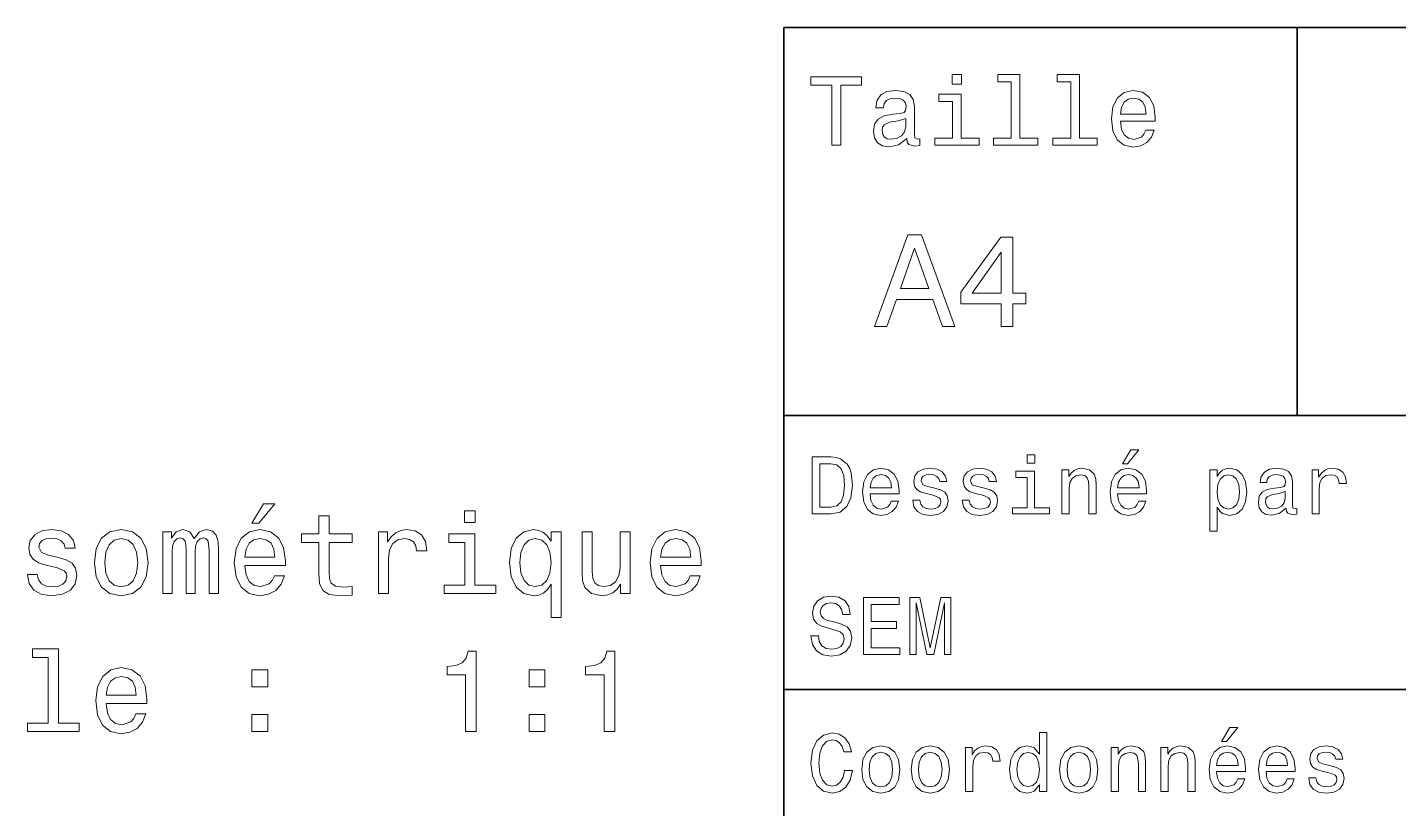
# Model space of a CAD drawing. Extents: x 0 to 297, y 0 to 210.
# Drawn here: x 63.9 to 123.9, y 35.8 to 70 of the extents above; entities that cross this region are included whole.
import ezdxf

# ---------------------------------------------------------------- set-up
doc = ezdxf.new("R2010")
doc.units = 0

msp = doc.modelspace()

# ---------------------------------------------------------------- linework, layer by layer
at = {"color": 7, "lineweight": 35}
for p, q in [((97, 10), (97, 70)), ((97, 70), (287, 70)), ((97, 53), (162, 53)), ((97, 41), (162, 41))]:
    msp.add_line(p, q, dxfattribs=at)
at = {"color": 7, "lineweight": 35, "ltscale": 0.425}
msp.add_line((119.5, 53), (119.5, 70), dxfattribs=at)
at = {"color": 7, "lineweight": 13}
for points in [[(104.786743, 67.940918), (104.384727, 67.940918), (104.384727, 67.508644), (104.786743, 67.508644)], [(106.969742, 67.621033), (106.969742, 65.157059), (106.187317, 65.157059), (106.187317, 64.837173), (108.128242, 64.837173), (108.128242, 65.157059), (107.350143, 65.157059), (107.350143, 67.940918), (106.373199, 67.940918), (106.373199, 67.621033)], [(109.572044, 67.621033), (109.572044, 65.157059), (108.789627, 65.157059), (108.789627, 64.837173), (110.730545, 64.837173), (110.730545, 65.157059), (109.952454, 65.157059), (109.952454, 67.940918), (108.975502, 67.940918), (108.975502, 67.621033)], [(99.102303, 64.837173), (99.5, 64.837173), (99.5, 67.47406), (100.407784, 67.47406), (100.407784, 67.837173), (98.190201, 67.837173), (98.190201, 67.47406), (99.102303, 67.47406)], [(102.387611, 65.139771), (102.387611, 65.126801), (102.409225, 64.979828), (102.47406, 64.876076), (102.746399, 64.793945), (102.958214, 64.828529), (102.958214, 65.122475), (102.867432, 65.109505), (102.746399, 65.165703), (102.724785, 65.338615), (102.724785, 66.540344), (102.672913, 66.84726), (102.521614, 67.0634), (102.257927, 67.193085), (101.886169, 67.240631), (101.523056, 67.188759), (101.255043, 67.041786), (101.086456, 66.812675), (101.030258, 66.510086), (101.030258, 66.484146), (101.371758, 66.484146), (101.402016, 66.665703), (101.497116, 66.795387), (101.65274, 66.873199), (101.873199, 66.903458), (102.085014, 66.881844), (102.236313, 66.817001), (102.327087, 66.704605), (102.357346, 66.548988), (102.340057, 66.367432), (102.270897, 66.276657), (102.097984, 66.233429), (101.773773, 66.198845), (101.402016, 66.121033), (101.138329, 65.982704), (100.982712, 65.766571), (100.935158, 65.446686), (100.978386, 65.161385), (101.112389, 64.949562), (101.328529, 64.815559), (101.626801, 64.768013), (102.028816, 64.858788)], [(104.773773, 65.157059), (104.773773, 67.080688), (103.796829, 67.080688), (103.796829, 66.756485), (104.393372, 66.756485), (104.393372, 65.157059), (103.615273, 65.157059), (103.615273, 64.837173), (105.560516, 64.837173), (105.560516, 65.157059)], [(111.750717, 65.887604), (113.272339, 65.887604), (113.276657, 66.064842), (113.207497, 66.561958), (113.017288, 66.933716), (112.714699, 67.158501), (112.312683, 67.240631), (111.919312, 67.154175), (111.616714, 66.912102), (111.422188, 66.51873), (111.353027, 66), (111.41787, 65.4683), (111.612396, 65.079247), (111.91066, 64.837173), (112.299713, 64.755043), (112.636887, 64.811234), (112.913544, 64.958214), (113.116714, 65.191643), (113.233429, 65.502876), (112.857346, 65.502876), (112.779541, 65.329971), (112.667145, 65.200287), (112.34726, 65.096542), (112.100868, 65.144089), (111.914986, 65.295387), (111.793945, 65.541786), (111.750717, 65.874634)], [(111.750717, 66.207489), (111.798271, 66.50576), (111.914986, 66.726219), (112.092216, 66.860229), (112.325653, 66.907776), (112.554756, 66.860229), (112.731987, 66.726219), (112.840057, 66.50576), (112.878967, 66.207489)], [(102.344383, 65.649857), (102.292511, 65.425072), (102.154182, 65.252159), (101.946686, 65.139771), (101.691643, 65.100861), (101.527374, 65.122475), (101.41066, 65.191643), (101.337173, 65.312675), (101.315559, 65.481262), (101.332855, 65.632561), (101.402016, 65.740631), (101.678673, 65.861671), (102.028816, 65.913544), (102.344383, 66.017288)], [(100.982712, 56.9049), (101.51297, 56.9049), (101.933716, 58.080692), (103.530258, 58.080692), (103.951012, 56.9049), (104.492798, 56.9049), (103.028816, 60.910664), (102.440926, 60.910664)], [(106.521614, 56.9049), (107.040344, 56.9049), (107.040344, 57.896255), (107.610954, 57.896255), (107.610954, 58.357349), (107.040344, 58.357349), (107.040344, 60.818443), (106.515854, 60.818443), (104.763687, 58.403458), (104.763687, 57.896255), (106.521614, 57.896255)], [(102.118156, 58.570606), (102.734871, 60.334293), (103.351585, 58.570606)], [(105.247841, 58.357349), (106.521614, 60.149857), (106.521614, 58.357349)], [(99.080688, 51.190563), (98.248558, 51.190563), (98.248558, 48.690563), (99.080688, 48.690563), (99.473343, 48.769814), (99.765129, 49.011169), (99.945244, 49.40382), (100.010086, 49.940563), (99.952446, 50.488113), (99.880402, 50.70425), (99.779541, 50.877163), (99.487755, 51.111313), (99.296829, 51.168949)], [(107.992798, 51.27702), (107.657784, 51.27702), (107.657784, 50.916786), (107.992798, 50.916786)], [(111.84726, 50.88797), (112.059799, 50.88797), (112.560516, 51.500362), (112.207489, 51.500362)], [(99.055473, 50.891571), (99.329254, 50.837536), (99.516571, 50.671829), (99.628242, 50.376442), (99.664268, 49.940563), (99.624641, 49.519093), (99.51297, 49.223705), (99.322044, 49.047192), (99.055473, 48.989555), (98.583572, 48.989555), (98.583572, 50.891571)], [(100.784584, 49.565922), (102.052597, 49.565922), (102.056198, 49.713619), (101.998558, 50.127884), (101.840057, 50.437683), (101.587898, 50.625), (101.252884, 50.693443), (100.925072, 50.621399), (100.672913, 50.41967), (100.510803, 50.091862), (100.453171, 49.659584), (100.507202, 49.216499), (100.669312, 48.892292), (100.91787, 48.690563), (101.242073, 48.62212), (101.523056, 48.668949), (101.753601, 48.791428), (101.922913, 48.98595), (102.020172, 49.245319), (101.706772, 49.245319), (101.64193, 49.101227), (101.548271, 48.993156), (101.2817, 48.9067), (101.07637, 48.946327), (100.921471, 49.072407), (100.820602, 49.27774), (100.784584, 49.555115)], [(103.623199, 49.818085), (103.317001, 49.890129), (103.090057, 49.972984), (103.014412, 50.142292), (103.036026, 50.261169), (103.111671, 50.347622), (103.234146, 50.401657), (103.41066, 50.423271), (103.579971, 50.401657), (103.713257, 50.336815), (103.799713, 50.239555), (103.835732, 50.109871), (104.145531, 50.109871), (104.145531, 50.117077), (104.091499, 50.351227), (103.943802, 50.534943), (103.713257, 50.650219), (103.41066, 50.693443), (103.104469, 50.650219), (102.881126, 50.531342), (102.740631, 50.354828), (102.697403, 50.131485), (102.729828, 49.915348), (102.830688, 49.76405), (102.996399, 49.655983), (103.237755, 49.580334), (103.590775, 49.493877), (103.806915, 49.40382), (103.864555, 49.331772), (103.886169, 49.223705), (103.853745, 49.09042), (103.767288, 48.989555), (103.626801, 48.924713), (103.439484, 48.903099), (103.241356, 48.924713), (103.09726, 49.000362), (103, 49.122841), (102.960373, 49.292149), (102.654175, 49.292149), (102.704613, 49.003963), (102.852303, 48.795029), (103.086456, 48.668949), (103.41066, 48.62212), (103.749283, 48.668949), (103.997841, 48.795029), (104.149139, 48.996758), (104.203171, 49.259727), (104.163544, 49.486671), (104.051872, 49.641571), (103.868156, 49.742435)], [(105.791786, 49.818085), (105.485588, 49.890129), (105.258644, 49.972984), (105.182999, 50.142292), (105.204613, 50.261169), (105.280258, 50.347622), (105.40274, 50.401657), (105.579254, 50.423271), (105.748558, 50.401657), (105.881844, 50.336815), (105.9683, 50.239555), (106.004326, 50.109871), (106.314117, 50.109871), (106.314117, 50.117077), (106.260086, 50.351227), (106.112396, 50.534943), (105.881844, 50.650219), (105.579254, 50.693443), (105.273056, 50.650219), (105.049713, 50.531342), (104.909225, 50.354828), (104.865997, 50.131485), (104.898415, 49.915348), (104.999283, 49.76405), (105.164986, 49.655983), (105.406342, 49.580334), (105.759369, 49.493877), (105.975502, 49.40382), (106.033142, 49.331772), (106.054756, 49.223705), (106.022339, 49.09042), (105.935883, 48.989555), (105.795387, 48.924713), (105.60807, 48.903099), (105.409943, 48.924713), (105.265854, 49.000362), (105.168587, 49.122841), (105.12896, 49.292149), (104.822769, 49.292149), (104.873199, 49.003963), (105.020897, 48.795029), (105.255043, 48.668949), (105.579254, 48.62212), (105.91787, 48.668949), (106.166428, 48.795029), (106.317726, 48.996758), (106.371758, 49.259727), (106.33213, 49.486671), (106.220459, 49.641571), (106.036743, 49.742435)], [(107.981987, 48.957134), (107.981987, 50.560158), (107.16787, 50.560158), (107.16787, 50.289986), (107.664986, 50.289986), (107.664986, 48.957134), (107.016571, 48.957134), (107.016571, 48.690563), (108.637611, 48.690563), (108.637611, 48.957134)], [(109.181557, 48.690563), (109.498558, 48.690563), (109.498558, 49.807278), (109.530983, 50.063042), (109.635445, 50.250362), (109.797546, 50.365635), (110.013687, 50.408863), (110.1866, 50.372841), (110.29467, 50.275578), (110.348701, 50.113472), (110.366714, 49.897335), (110.366714, 48.690563), (110.683716, 48.690563), (110.683716, 49.962177), (110.669312, 50.217941), (110.604469, 50.430477), (110.39193, 50.625), (110.060516, 50.693443), (109.876801, 50.668228), (109.721901, 50.599785), (109.588615, 50.484512), (109.484146, 50.329613), (109.484146, 50.625), (109.181557, 50.625)], [(111.627518, 49.565922), (112.895531, 49.565922), (112.899132, 49.713619), (112.841499, 50.127884), (112.682999, 50.437683), (112.430832, 50.625), (112.095825, 50.693443), (111.768013, 50.621399), (111.515854, 50.41967), (111.353745, 50.091862), (111.296112, 49.659584), (111.350143, 49.216499), (111.512245, 48.892292), (111.760803, 48.690563), (112.085014, 48.62212), (112.365997, 48.668949), (112.596542, 48.791428), (112.765854, 48.98595), (112.863113, 49.245319), (112.549713, 49.245319), (112.484871, 49.101227), (112.391212, 48.993156), (112.124641, 48.9067), (111.919312, 48.946327), (111.764412, 49.072407), (111.663544, 49.27774), (111.627518, 49.555115)], [(115.986313, 50.326012), (115.986313, 50.625), (115.669312, 50.625), (115.669312, 47.941284), (115.986313, 47.941284), (115.986313, 48.98595), (116.097984, 48.816643), (116.22406, 48.704971), (116.541069, 48.62212), (116.843658, 48.690563), (117.081413, 48.895893), (117.236313, 49.2201), (117.293945, 49.659584), (117.236313, 50.095463), (117.081413, 50.41967), (116.843658, 50.621399), (116.541069, 50.693443), (116.368156, 50.671829), (116.220459, 50.603386), (116.094383, 50.488113)], [(119.005043, 48.942726), (119.005043, 48.931919), (119.023056, 48.809441), (119.077087, 48.722984), (119.304031, 48.654541), (119.480545, 48.683357), (119.480545, 48.928314), (119.4049, 48.917507), (119.304031, 48.96434), (119.286026, 49.108429), (119.286026, 50.109871), (119.242798, 50.365635), (119.116714, 50.54575), (118.896973, 50.65382), (118.587173, 50.693443), (118.284584, 50.650219), (118.061241, 50.52774), (117.920746, 50.336815), (117.873917, 50.084656), (117.873917, 50.063042), (118.158501, 50.063042), (118.183716, 50.21434), (118.26297, 50.322407), (118.392654, 50.387249), (118.57637, 50.412464), (118.752884, 50.394455), (118.878967, 50.34042), (118.954613, 50.246758), (118.979828, 50.117077), (118.965416, 49.965778), (118.907784, 49.890129), (118.763687, 49.854107), (118.493515, 49.825291), (118.183716, 49.760448), (117.963974, 49.645176), (117.834297, 49.465057), (117.79467, 49.19849), (117.830688, 48.960735), (117.942368, 48.784222), (118.122482, 48.67255), (118.37104, 48.632927), (118.706055, 48.708576)], [(120.143372, 48.690563), (120.460373, 48.690563), (120.460373, 49.796471), (120.492798, 50.063042), (120.590057, 50.253963), (120.748558, 50.369236), (120.961098, 50.408863), (121.119598, 50.383648), (121.238472, 50.3116), (121.310516, 50.189121), (121.335739, 50.023415), (121.656342, 50.023415), (121.613113, 50.315205), (121.49424, 50.524136), (121.296112, 50.650219), (121.02594, 50.693443), (120.842224, 50.664627), (120.683716, 50.592579), (120.543228, 50.4701), (120.431557, 50.304398), (120.431557, 50.625), (120.143372, 50.625)], [(100.784584, 49.832493), (100.824211, 50.081055), (100.921471, 50.264771), (101.069168, 50.376442), (101.263687, 50.416069), (101.454613, 50.376442), (101.602303, 50.264771), (101.69236, 50.081055), (101.724785, 49.832493)], [(111.627518, 49.832493), (111.667145, 50.081055), (111.764412, 50.264771), (111.912102, 50.376442), (112.106628, 50.416069), (112.297546, 50.376442), (112.445244, 50.264771), (112.535301, 50.081055), (112.567726, 49.832493)], [(116.48703, 48.9067), (116.274498, 48.953533), (116.119598, 49.097622), (116.022339, 49.331772), (115.989914, 49.659584), (116.022339, 49.983791), (116.119598, 50.217941), (116.274498, 50.358429), (116.48703, 50.408863), (116.681557, 50.358429), (116.836456, 50.21434), (116.933716, 49.98019), (116.969742, 49.659584), (116.933716, 49.335377), (116.836456, 49.097622), (116.681557, 48.953533)], [(118.969025, 49.367798), (118.925797, 49.180477), (118.810516, 49.036385), (118.637611, 48.942726), (118.425072, 48.910305), (118.288185, 48.928314), (118.190926, 48.98595), (118.129684, 49.086815), (118.111671, 49.227306), (118.126083, 49.353386), (118.183716, 49.443443), (118.414268, 49.544312), (118.706055, 49.587536), (118.969025, 49.673992)], [(73.698814, 48.280472), (73.996368, 48.280472), (74.697372, 49.137817), (74.20314, 49.137817)], [(83.482674, 48.825138), (83.013657, 48.825138), (83.013657, 48.320816), (83.482674, 48.320816)], [(76.633972, 47.443295), (76.633972, 46.086666), (76.66423, 45.647907), (76.805443, 45.34531), (77.08786, 45.1688), (77.566971, 45.10828), (78.091461, 45.133495), (78.091461, 45.516781), (77.708176, 45.486523), (77.360199, 45.526867), (77.173599, 45.65295), (77.092903, 45.864765), (77.077774, 46.162315), (77.077774, 47.443295), (78.091461, 47.443295), (78.091461, 47.821537), (77.077774, 47.821537), (77.077774, 48.613323), (76.633972, 48.613323), (76.633972, 47.821537), (75.867401, 47.821537), (75.867401, 47.443295)], [(65.221146, 46.782631), (64.792473, 46.883495), (64.474747, 46.999489), (64.368843, 47.236523), (64.399101, 47.40295), (64.505013, 47.523987), (64.676483, 47.599636), (64.923599, 47.629894), (65.160629, 47.599636), (65.347229, 47.508858), (65.468269, 47.372688), (65.5187, 47.191132), (65.952415, 47.191132), (65.952415, 47.201221), (65.87677, 47.52903), (65.669998, 47.786236), (65.347229, 47.947617), (64.923599, 48.008137), (64.494926, 47.947617), (64.182243, 47.781189), (63.985558, 47.534073), (63.925041, 47.221394), (63.970428, 46.9188), (64.111641, 46.706982), (64.343628, 46.555687), (64.681519, 46.44978), (65.175758, 46.328743), (65.478355, 46.20266), (65.559044, 46.101795), (65.589302, 45.9505), (65.543915, 45.763901), (65.422882, 45.622688), (65.226196, 45.53191), (64.963943, 45.501652), (64.686569, 45.53191), (64.484833, 45.637817), (64.348671, 45.809288), (64.293198, 46.046322), (63.864521, 46.046322), (63.935127, 45.642864), (64.141899, 45.350357), (64.469711, 45.173843), (64.923599, 45.10828), (65.397659, 45.173843), (65.745644, 45.350357), (65.957458, 45.632774), (66.033112, 46.000931), (65.977631, 46.318653), (65.821289, 46.535515), (65.564087, 46.676723)], [(66.799683, 46.555687), (66.880371, 45.940414), (67.112358, 45.486523), (67.480515, 45.204102), (67.974747, 45.10828), (68.463943, 45.204102), (68.8321, 45.48148), (69.064087, 45.935371), (69.149826, 46.555687), (69.064087, 47.170959), (68.8321, 47.629894), (68.463943, 47.907272), (67.974747, 48.008137), (67.480515, 47.907272), (67.112358, 47.624851), (66.880371, 47.170959)], [(67.253571, 46.56073), (67.298958, 47.014622), (67.44017, 47.34243), (67.667114, 47.544159), (67.974747, 47.614765), (68.277344, 47.544159), (68.504288, 47.347473), (68.6455, 47.014622), (68.69593, 46.56073), (68.6455, 46.101795), (68.504288, 45.768944), (68.277344, 45.567215), (67.974747, 45.501652), (67.667114, 45.567215), (67.44017, 45.768944), (67.298958, 46.101795)], [(69.790314, 45.204102), (70.198814, 45.204102), (70.198814, 47.014622), (70.22403, 47.286953), (70.299683, 47.483639), (70.415672, 47.599636), (70.566971, 47.645023), (70.688011, 47.604679), (70.7687, 47.503815), (70.809044, 47.332344), (70.824173, 47.1054), (70.824173, 45.204102), (71.207458, 45.204102), (71.207458, 47.014622), (71.232681, 47.28191), (71.308327, 47.478596), (71.429367, 47.599636), (71.580658, 47.645023), (71.701698, 47.604679), (71.782387, 47.503815), (71.832825, 47.1054), (71.832825, 45.204102), (72.241325, 45.204102), (72.241325, 47.075138), (72.21611, 47.463467), (72.135414, 47.761017), (71.97403, 47.942574), (71.711784, 48.008137), (71.404144, 47.907272), (71.167114, 47.614765), (70.980515, 47.902229), (70.667831, 48.008137), (70.380371, 47.907272), (70.183685, 47.624851), (70.183685, 47.912315), (69.790314, 47.912315)], [(73.391174, 46.429607), (75.166397, 46.429607), (75.171432, 46.636379), (75.090744, 47.216351), (74.868843, 47.650066), (74.515816, 47.912315), (74.046799, 48.008137), (73.58786, 47.907272), (73.23484, 47.624851), (73.007889, 47.165916), (72.9272, 46.56073), (73.002853, 45.940414), (73.229797, 45.486523), (73.577774, 45.204102), (74.03167, 45.10828), (74.425041, 45.173843), (74.747803, 45.34531), (74.98484, 45.617645), (75.121002, 45.980759), (74.682243, 45.980759), (74.591461, 45.77903), (74.460342, 45.627731), (74.087143, 45.506695), (73.799683, 45.562172), (73.582825, 45.738686), (73.441612, 46.026146), (73.391174, 46.414474)], [(73.391174, 46.802803), (73.446655, 47.150787), (73.582825, 47.407993), (73.789597, 47.564331), (74.061928, 47.619808), (74.329216, 47.564331), (74.535988, 47.407993), (74.662071, 47.150787), (74.707458, 46.802803)], [(79.241318, 45.204102), (79.68512, 45.204102), (79.68512, 46.752373), (79.730515, 47.125572), (79.866684, 47.39286), (80.088585, 47.554245), (80.386131, 47.609722), (80.608032, 47.574417), (80.77446, 47.473553), (80.87532, 47.302086), (80.910629, 47.070095), (81.359474, 47.070095), (81.298958, 47.478596), (81.13253, 47.771103), (80.855148, 47.947617), (80.476913, 48.008137), (80.219704, 47.967789), (79.997803, 47.866924), (79.801117, 47.695457), (79.644775, 47.463467), (79.644775, 47.912315), (79.241318, 47.912315)], [(83.467545, 45.577301), (83.467545, 47.821537), (82.327774, 47.821537), (82.327774, 47.443295), (83.023743, 47.443295), (83.023743, 45.577301), (82.115959, 45.577301), (82.115959, 45.204102), (84.385406, 45.204102), (84.385406, 45.577301)], [(86.811203, 47.493729), (86.654861, 47.720673), (86.478348, 47.882057), (86.271576, 47.972832), (86.034546, 48.008137), (85.605873, 47.907272), (85.273018, 47.624851), (85.05616, 47.170959), (84.980515, 46.56073), (85.05616, 45.945457), (85.273018, 45.491566), (85.605873, 45.204102), (86.034546, 45.10828), (86.271576, 45.138538), (86.473312, 45.224274), (86.649818, 45.380615), (86.811203, 45.617645), (86.811203, 44.155109), (87.255005, 44.155109), (87.255005, 47.912315), (86.811203, 47.912315)], [(85.434402, 46.56073), (85.47979, 47.009579), (85.621002, 47.337387), (85.832817, 47.539116), (86.110199, 47.609722), (86.402702, 47.539116), (86.624603, 47.34243), (86.755722, 47.014622), (86.80616, 46.56073), (86.755722, 46.101795), (86.624603, 45.773987), (86.402702, 45.572258), (86.110199, 45.506695), (85.832817, 45.572258), (85.621002, 45.773987), (85.47979, 46.106838)], [(90.270859, 47.912315), (89.827057, 47.912315), (89.827057, 46.348915), (89.776619, 45.985802), (89.630371, 45.723553), (89.403419, 45.562172), (89.105865, 45.511738), (88.868835, 45.552086), (88.717545, 45.673122), (88.631805, 45.879894), (88.611633, 46.172401), (88.611633, 47.912315), (88.167831, 47.912315), (88.167831, 46.132057), (88.182961, 45.773987), (88.278778, 45.476437), (88.571289, 45.204102), (89.040314, 45.10828), (89.292465, 45.143581), (89.509331, 45.23436), (89.695923, 45.390701), (89.847229, 45.617645), (89.847229, 45.204102), (90.270859, 45.204102)], [(91.607315, 46.429607), (93.382523, 46.429607), (93.387573, 46.636379), (93.306877, 47.216351), (93.084976, 47.650066), (92.731949, 47.912315), (92.262932, 48.008137), (91.804001, 47.907272), (91.450974, 47.624851), (91.22403, 47.165916), (91.143333, 46.56073), (91.218979, 45.940414), (91.445923, 45.486523), (91.793915, 45.204102), (92.247803, 45.10828), (92.641174, 45.173843), (92.963943, 45.34531), (93.200974, 45.617645), (93.337143, 45.980759), (92.898376, 45.980759), (92.807602, 45.77903), (92.676476, 45.627731), (92.303276, 45.506695), (92.015808, 45.562172), (91.79895, 45.738686), (91.657745, 46.026146), (91.607315, 46.414474)], [(91.607315, 46.802803), (91.662781, 47.150787), (91.79895, 47.407993), (92.005722, 47.564331), (92.278061, 47.619808), (92.545349, 47.564331), (92.752121, 47.407993), (92.878204, 47.150787), (92.923592, 46.802803)], [(98.515129, 43.355907), (98.187317, 43.355907), (98.259369, 42.974064), (98.439484, 42.693085), (98.716858, 42.523773), (99.091499, 42.462536), (99.46254, 42.520172), (99.739914, 42.678673), (99.916428, 42.927231), (99.98127, 43.255043), (99.927231, 43.55043), (99.77594, 43.741352), (99.530983, 43.867435), (99.203171, 43.961094), (98.922188, 44.029537), (98.738472, 44.108788), (98.634003, 44.224064), (98.601585, 44.404179), (98.634003, 44.56628), (98.727669, 44.688759), (98.871758, 44.771614), (99.069885, 44.80043), (99.271614, 44.764408), (99.430115, 44.667145), (99.534584, 44.505043), (99.585014, 44.285301), (99.912827, 44.285301), (99.912827, 44.292507), (99.855186, 44.631123), (99.685883, 44.883286), (99.419312, 45.041786), (99.059074, 45.095821), (98.734871, 45.041786), (98.482712, 44.890488), (98.320602, 44.656338), (98.26297, 44.353745), (98.309799, 44.083572), (98.446686, 43.899857), (98.662827, 43.777378), (98.958214, 43.683716), (99.25, 43.600864), (99.469742, 43.521614), (99.603027, 43.406338), (99.649857, 43.219021), (99.606628, 43.028099), (99.494957, 42.884007), (99.325645, 42.793949), (99.105911, 42.765129), (98.860954, 42.804756), (98.67363, 42.920029), (98.554756, 43.107349)], [(100.496399, 42.530979), (102.081413, 42.530979), (102.081413, 42.833572), (100.827812, 42.833572), (100.827812, 43.680115), (101.944527, 43.680115), (101.944527, 43.979107), (100.827812, 43.979107), (100.827812, 44.728386), (102.052597, 44.728386), (102.052597, 45.030979), (100.496399, 45.030979)], [(102.520897, 42.530979), (102.798271, 42.530979), (102.798271, 44.80043), (103.266571, 42.530979), (103.57637, 42.530979), (104.041069, 44.80043), (104.041069, 42.530979), (104.322044, 42.530979), (104.322044, 45.030979), (103.882568, 45.030979), (103.421471, 42.826366), (102.963974, 45.030979), (102.520897, 45.030979)], [(64.777344, 42.405109), (64.777344, 39.530472), (63.864521, 39.530472), (63.864521, 39.157272), (66.128929, 39.157272), (66.128929, 39.530472), (65.221146, 39.530472), (65.221146, 42.778309), (64.081375, 42.778309), (64.081375, 42.405109)], [(83.064087, 39.157272), (83.523018, 39.157272), (83.523018, 42.682487), (83.180084, 42.682487), (83.089302, 42.374851), (82.907745, 42.168079), (82.630371, 42.047043), (82.247086, 42.006695), (82.247086, 41.648628), (83.064087, 41.648628)], [(89.136131, 39.157272), (89.595062, 39.157272), (89.595062, 42.682487), (89.252121, 42.682487), (89.161346, 42.374851), (88.97979, 42.168079), (88.702408, 42.047043), (88.319122, 42.006695), (88.319122, 41.648628), (89.136131, 41.648628)], [(67.31913, 40.382778), (69.094345, 40.382778), (69.099388, 40.58955), (69.0187, 41.169521), (68.796799, 41.603237), (68.443771, 41.865486), (67.974747, 41.961308), (67.515816, 41.860443), (67.162796, 41.578022), (66.935844, 41.119087), (66.855156, 40.513901), (66.930801, 39.893585), (67.157745, 39.439693), (67.50573, 39.157272), (67.959625, 39.061451), (68.352997, 39.127014), (68.675758, 39.298481), (68.912796, 39.570816), (69.048958, 39.933929), (68.610199, 39.933929), (68.519417, 39.732201), (68.388298, 39.580902), (68.015099, 39.459866), (67.727631, 39.515343), (67.510773, 39.691856), (67.369568, 39.979317), (67.31913, 40.367645)], [(67.31913, 40.755974), (67.374603, 41.103958), (67.510773, 41.361164), (67.717545, 41.517502), (67.989883, 41.572979), (68.257172, 41.517502), (68.463943, 41.361164), (68.590027, 41.103958), (68.635414, 40.755974)], [(73.698814, 41.114044), (74.394775, 41.114044), (74.394775, 41.865486), (73.698814, 41.865486)], [(85.842903, 41.114044), (86.538864, 41.114044), (86.538864, 41.865486), (85.842903, 41.865486)], [(73.698814, 39.157272), (74.394775, 39.157272), (74.394775, 39.908714), (73.698814, 39.908714)], [(85.842903, 39.157272), (86.538864, 39.157272), (86.538864, 39.908714), (85.842903, 39.908714)], [(99.66787, 37.460373), (99.595818, 37.15778), (99.476944, 36.941643), (99.311241, 36.808357), (99.116714, 36.765129), (98.882568, 36.829971), (98.698845, 37.024494), (98.57637, 37.341499), (98.536743, 37.780979), (98.57637, 38.216858), (98.695244, 38.537464), (98.87896, 38.731987), (99.116714, 38.80043), (99.289627, 38.764408), (99.437317, 38.663544), (99.552597, 38.501442), (99.631844, 38.278099), (99.97406, 38.278099), (99.865997, 38.620316), (99.678673, 38.879681), (99.422913, 39.041786), (99.116714, 39.099422), (98.734871, 39.009365), (98.443085, 38.757202), (98.25576, 38.342937), (98.190926, 37.780979), (98.25576, 37.219021), (98.443085, 36.804756), (98.734871, 36.548992), (99.116714, 36.462536), (99.451729, 36.530979), (99.721901, 36.721901), (99.912827, 37.035301), (100.013687, 37.460373)], [(108.201729, 36.829971), (108.201729, 36.530979), (108.51873, 36.530979), (108.51873, 39.117435), (108.20533, 39.117435), (108.20533, 38.170029), (107.963974, 38.443802), (107.816284, 38.508644), (107.646973, 38.533859), (107.340775, 38.461815), (107.103027, 38.260086), (106.948128, 37.935879), (106.894089, 37.5), (106.948128, 37.064121), (107.103027, 36.736309), (107.340775, 36.530979), (107.646973, 36.462536), (107.816284, 36.487751), (107.967575, 36.552593)], [(116.184441, 38.728386), (116.396973, 38.728386), (116.897697, 39.340778), (116.54467, 39.340778)], [(100.413544, 37.496399), (100.471184, 37.056915), (100.636887, 36.732708), (100.899857, 36.530979), (101.252884, 36.462536), (101.602303, 36.530979), (101.865273, 36.729107), (102.030983, 37.053314), (102.092216, 37.496399), (102.030983, 37.935879), (101.865273, 38.263687), (101.602303, 38.461815), (101.252884, 38.533859), (100.899857, 38.461815), (100.636887, 38.260086), (100.471184, 37.935879)], [(102.58213, 37.496399), (102.639771, 37.056915), (102.805473, 36.732708), (103.068443, 36.530979), (103.421471, 36.462536), (103.770897, 36.530979), (104.033859, 36.729107), (104.19957, 37.053314), (104.260803, 37.496399), (104.19957, 37.935879), (104.033859, 38.263687), (103.770897, 38.461815), (103.421471, 38.533859), (103.068443, 38.461815), (102.805473, 38.260086), (102.639771, 37.935879)], [(104.963257, 36.530979), (105.280258, 36.530979), (105.280258, 37.636887), (105.312683, 37.903458), (105.409943, 38.094379), (105.568443, 38.209652), (105.780983, 38.249279), (105.939484, 38.224064), (106.058357, 38.152016), (106.130402, 38.029537), (106.155617, 37.863831), (106.476227, 37.863831), (106.432999, 38.155621), (106.314117, 38.364552), (106.115997, 38.490635), (105.845825, 38.533859), (105.662102, 38.505043), (105.503601, 38.432995), (105.363113, 38.310516), (105.251442, 38.144814), (105.251442, 38.465416), (104.963257, 38.465416)], [(109.087898, 37.496399), (109.145531, 37.056915), (109.311241, 36.732708), (109.574203, 36.530979), (109.927231, 36.462536), (110.276657, 36.530979), (110.539627, 36.729107), (110.70533, 37.053314), (110.766571, 37.496399), (110.70533, 37.935879), (110.539627, 38.263687), (110.276657, 38.461815), (109.927231, 38.533859), (109.574203, 38.461815), (109.311241, 38.260086), (109.145531, 37.935879)], [(111.350143, 36.530979), (111.667145, 36.530979), (111.667145, 37.647694), (111.69957, 37.903458), (111.804031, 38.090778), (111.966141, 38.206051), (112.182274, 38.249279), (112.355186, 38.213257), (112.463257, 38.115993), (112.517288, 37.953888), (112.535301, 37.737751), (112.535301, 36.530979), (112.852303, 36.530979), (112.852303, 37.802593), (112.837898, 38.058357), (112.773056, 38.270893), (112.560516, 38.465416), (112.229103, 38.533859), (112.045387, 38.508644), (111.890488, 38.440201), (111.757202, 38.324928), (111.65274, 38.170029), (111.65274, 38.465416), (111.350143, 38.465416)], [(113.51873, 36.530979), (113.835732, 36.530979), (113.835732, 37.647694), (113.868156, 37.903458), (113.972626, 38.090778), (114.134727, 38.206051), (114.350861, 38.249279), (114.523773, 38.213257), (114.631844, 38.115993), (114.685883, 37.953888), (114.703888, 37.737751), (114.703888, 36.530979), (115.020889, 36.530979), (115.020889, 37.802593), (115.006485, 38.058357), (114.941643, 38.270893), (114.729111, 38.465416), (114.39769, 38.533859), (114.213974, 38.508644), (114.059082, 38.440201), (113.925789, 38.324928), (113.821327, 38.170029), (113.821327, 38.465416), (113.51873, 38.465416)], [(115.964699, 37.406338), (117.232712, 37.406338), (117.236313, 37.554035), (117.178673, 37.9683), (117.020172, 38.278099), (116.768013, 38.465416), (116.432999, 38.533859), (116.105186, 38.461815), (115.853027, 38.260086), (115.690918, 37.932278), (115.633286, 37.5), (115.687317, 37.056915), (115.849426, 36.732708), (116.097984, 36.530979), (116.422188, 36.462536), (116.703171, 36.509365), (116.933716, 36.631844), (117.103027, 36.826366), (117.200287, 37.085735), (116.886887, 37.085735), (116.822044, 36.941643), (116.728386, 36.833572), (116.461815, 36.747116), (116.256485, 36.786743), (116.101585, 36.912823), (116.000717, 37.118156), (115.964699, 37.395531)], [(118.133286, 37.406338), (119.401299, 37.406338), (119.4049, 37.554035), (119.34726, 37.9683), (119.188766, 38.278099), (118.9366, 38.465416), (118.601585, 38.533859), (118.273773, 38.461815), (118.021614, 38.260086), (117.859512, 37.932278), (117.801872, 37.5), (117.855911, 37.056915), (118.018013, 36.732708), (118.266571, 36.530979), (118.590775, 36.462536), (118.871758, 36.509365), (119.10231, 36.631844), (119.271614, 36.826366), (119.368881, 37.085735), (119.055481, 37.085735), (118.990631, 36.941643), (118.896973, 36.833572), (118.630402, 36.747116), (118.425072, 36.786743), (118.270172, 36.912823), (118.169312, 37.118156), (118.133286, 37.395531)], [(120.971901, 37.658501), (120.66571, 37.730545), (120.438766, 37.8134), (120.363113, 37.982708), (120.384727, 38.101585), (120.460373, 38.188038), (120.582855, 38.242073), (120.759369, 38.263687), (120.92868, 38.242073), (121.061966, 38.177231), (121.148415, 38.079971), (121.184441, 37.950287), (121.49424, 37.950287), (121.49424, 37.957493), (121.440201, 38.191643), (121.292511, 38.375359), (121.061966, 38.490635), (120.759369, 38.533859), (120.453171, 38.490635), (120.229828, 38.371758), (120.08934, 38.195244), (120.046112, 37.971901), (120.078529, 37.755764), (120.179398, 37.604465), (120.3451, 37.496399), (120.586456, 37.42075), (120.939484, 37.334293), (121.155624, 37.244236), (121.213257, 37.172188), (121.234871, 37.064121), (121.202454, 36.930836), (121.115997, 36.829971), (120.97551, 36.765129), (120.788185, 36.743515), (120.590057, 36.765129), (120.445969, 36.840778), (120.348709, 36.963257), (120.309082, 37.132565), (120.002884, 37.132565), (120.053314, 36.844379), (120.201012, 36.635445), (120.435158, 36.509365), (120.759369, 36.462536), (121.097984, 36.509365), (121.346542, 36.635445), (121.497841, 36.837173), (121.551872, 37.100143), (121.512253, 37.327087), (121.400574, 37.481987), (121.216858, 37.582851)], [(100.737755, 37.5), (100.770172, 37.824207), (100.87104, 38.058357), (101.033142, 38.20245), (101.252884, 38.25288), (101.469017, 38.20245), (101.631126, 38.061958), (101.731987, 37.824207), (101.768013, 37.5), (101.731987, 37.172188), (101.631126, 36.934437), (101.469017, 36.790344), (101.252884, 36.743515), (101.033142, 36.790344), (100.87104, 36.934437), (100.770172, 37.172188)], [(102.906342, 37.5), (102.938759, 37.824207), (103.039627, 38.058357), (103.201729, 38.20245), (103.421471, 38.25288), (103.637611, 38.20245), (103.799713, 38.061958), (103.900574, 37.824207), (103.9366, 37.5), (103.900574, 37.172188), (103.799713, 36.934437), (103.637611, 36.790344), (103.421471, 36.743515), (103.201729, 36.790344), (103.039627, 36.934437), (102.938759, 37.172188)], [(107.701012, 38.249279), (107.909943, 38.198845), (108.068443, 38.058357), (108.162102, 37.824207), (108.198128, 37.5), (108.162102, 37.172188), (108.068443, 36.938038), (107.909943, 36.793949), (107.701012, 36.747116), (107.502884, 36.793949), (107.351585, 36.938038), (107.250717, 37.175793), (107.2183, 37.5), (107.250717, 37.820606), (107.351585, 38.054756), (107.502884, 38.198845)], [(109.412102, 37.5), (109.444527, 37.824207), (109.545387, 38.058357), (109.707489, 38.20245), (109.927231, 38.25288), (110.143372, 38.20245), (110.305473, 38.061958), (110.406342, 37.824207), (110.44236, 37.5), (110.406342, 37.172188), (110.305473, 36.934437), (110.143372, 36.790344), (109.927231, 36.743515), (109.707489, 36.790344), (109.545387, 36.934437), (109.444527, 37.172188)], [(115.964699, 37.672909), (116.004318, 37.921471), (116.101585, 38.105186), (116.249283, 38.216858), (116.443802, 38.256485), (116.634727, 38.216858), (116.782425, 38.105186), (116.872482, 37.921471), (116.9049, 37.672909)], [(118.133286, 37.672909), (118.172913, 37.921471), (118.270172, 38.105186), (118.41787, 38.216858), (118.612396, 38.256485), (118.803314, 38.216858), (118.951012, 38.105186), (119.041069, 37.921471), (119.073486, 37.672909)]]:
    msp.add_lwpolyline(points, close=True, dxfattribs=at)

doc.saveas('drawing.dxf')
